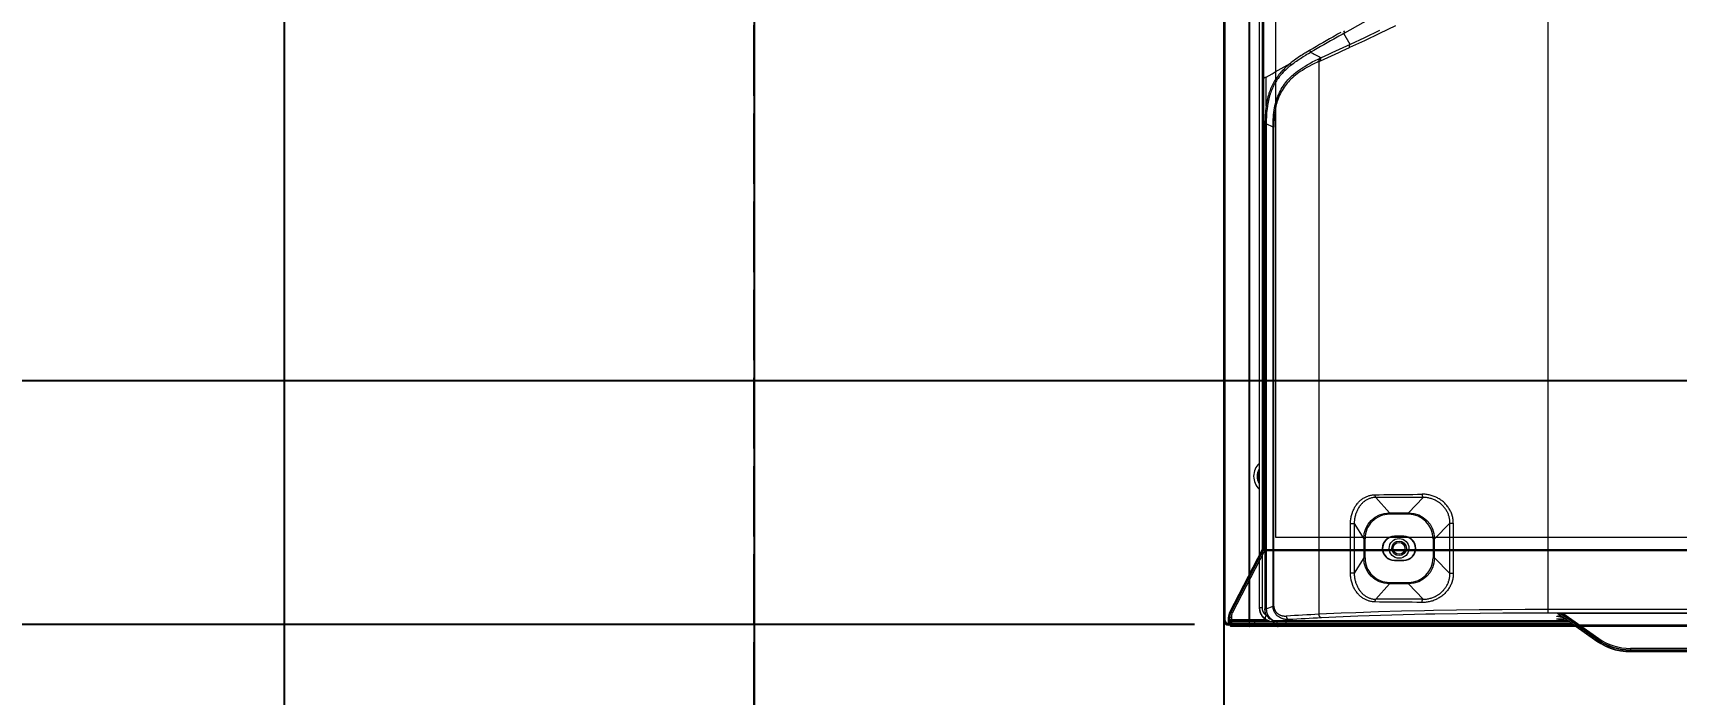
# Model space of a CAD drawing. Header units: millimetres. Extents: x -71336 to -35435, y -26189 to 22712.
# Drawn here: x -69664.3 to -69314.5, y -17583.6 to -17443 of the extents above; entities that cross this region are included whole.
import ezdxf

# ---------------------------------------------------------------- set-up
doc = ezdxf.new("R2010")
doc.units = ezdxf.units.MM
doc.linetypes.add('AM_ISO02W050x2', pattern=[3.75, 3, -0.75])
doc.layers.add('SC - Dimensions', color=1, linetype='Continuous')
doc.layers.add('SC - Layout', color=252, linetype='Continuous')
doc.layers.add('SC - Equipment', color=7, linetype='Continuous', lineweight=13)
doc.layers.add('SC - Xlines', color=252, linetype='Continuous', plot=False)
doc.styles.get("Standard").update_dxf_attribs({"font": 'arial.ttf', "height": 35})
doc.dimstyles.new('MJC', dxfattribs={"dimscale": 25, "dimtxt": 35, "dimasz": 1, "dimexe": 0.25, "dimexo": 0.25, "dimgap": 0.25, "dimtad": 1, "dimdec": 0, "dimzin": 0, "dimdsep": 46, "dimtxsty": 'Standard', "dimcen": 0.09, "dimclrd": 1, "dimclre": 1, "dimclrt": 7, "dimadec": 0, "dimazin": 0, "dimtfac": 1, "dimtdec": 0, "dimtofl": 0, "dimtmove": 0, "dimatfit": 3, "dimfxl": 1, "dimtolj": 1, "dimtzin": 0, "dimarcsym": 0})

# ---------------------------------------------------------------- blocks, each defined once
blk = doc.blocks.new('SONY FW-49XE8001 - BACK')
at = {"layer": 'SC - Equipment', "color": 251, "true_color": 0x636466, "transparency": 33554495}
for points in [[(-547.71, 639.76), (-547.72, 639.76), (-547.73, 639.76), (-547.73, 639.75), (-547.74, 639.74), (-547.75, 639.72), (-547.76, 639.7), (-547.76, 639.68), (-547.77, 639.64), (-547.78, 639.61), (-547.78, 639.58), (-547.78, 639.55), (-547.79, 639.52), (-547.79, 639.49), (-547.79, 639.46), (-547.79, 8.06), (-548.01, 8.06)], [(-542.56, 635.06), (-542.56, 7.96), (-542.57, 7.97), (-542.58, 7.97), (-542.59, 7.98), (-542.6, 7.99), (-542.61, 8.01), (-542.62, 8.03), (-542.62, 8.05), (-542.63, 8.09), (-542.64, 8.12), (-542.64, 8.15), (-542.64, 8.18), (-542.64, 8.21), (-542.65, 8.24), (-542.65, 8.26), (-542.65, 635.06)], [(-539.88, 353.2), (-539.88, 10.79), (-540.42, 10.79), (-540.41, 10.7), (-540.41, 10.6), (-540.4, 10.5), (-540.39, 10.41), (-540.37, 10.31), (-540.35, 10.21), (-540.33, 10.12), (-540.31, 10.05), (-540.29, 9.95), (-540.26, 9.86), (-540.22, 9.76), (-540.18, 9.67), (-540.14, 9.58), (-540.1, 9.49), (-540.06, 9.41), (-540.01, 9.32), (-539.96, 9.24), (-539.9, 9.16), (-539.84, 9.07), (-539.78, 9), (-539.72, 8.92), (-539.65, 8.84), (-539.58, 8.77), (-539.51, 8.7), (-539.43, 8.63), (-539.36, 8.56), (-539.28, 8.5), (-539.27, 8.49), (-539.18, 8.42), (-539.1, 8.37), (-539.12, 8.39), (-539.13, 8.41), (-539.14, 8.43), (-539.15, 8.46), (-539.16, 8.49), (-539.16, 8.52), (-539.16, 8.56), (-539.16, 8.6), (-539.15, 8.65), (-539.14, 8.68), (-539.13, 8.75), (-539.11, 8.81), (-539.09, 8.87), (-539.07, 8.94), (-539.04, 9.01), (-539.01, 9.08), (-538.97, 9.15), (-538.96, 9.18), (-539, 9.27), (-539.04, 9.37), (-539.07, 9.47), (-539.11, 9.57), (-539.14, 9.67), (-539.16, 9.77), (-539.19, 9.87), (-539.19, 9.91), (-539.21, 10.01), (-539.23, 10.12), (-539.24, 10.22), (-539.25, 10.32), (-539.25, 10.43), (-539.25, 10.53)], [(-522.51, 133.49), (-522.26, 133.06), (-489.53, 151.56)], [(-540.47, 10.79), (-540.42, 10.79), (-540.42, 353.2), (-540.47, 353.25)], [(-511.48, 134.54), (-514.85, 132.91), (-518.1, 131.39), (-521.24, 129.95), (-521.24, 129.96), (-521.26, 130.02), (-521.27, 130.08), (-521.28, 130.14), (-521.29, 130.19), (-521.29, 130.24), (-521.29, 130.29), (-521.28, 130.33), (-521.27, 130.37), (-521.26, 130.41), (-521.25, 130.45), (-521.24, 130.49), (-521.23, 130.49), (-521.21, 130.52), (-521.19, 130.55), (-521.18, 130.57), (-521.15, 130.59), (-522.48, 132.94), (-522.5, 132.98), (-522.52, 133.02), (-522.55, 133.07)], [(478.69, 9.65), (-479, 9.65), (-479, 151.79)], [(-479, 9.65), (-483.83, 9.64), (-488.65, 9.62), (-493.47, 9.57), (-498.3, 9.51), (-503.12, 9.42), (-505.02, 9.38), (-509.85, 9.27), (-514.67, 9.14), (-519.49, 8.97), (-522.61, 8.84), (-527.22, 8.63), (-527.25, 8.63), (-527.29, 8.64), (-527.32, 8.65), (-527.36, 8.66), (-527.39, 8.68), (-527.42, 8.7), (-527.46, 8.72), (-527.49, 8.75), (-527.53, 8.79), (-527.56, 8.82), (-527.58, 8.86), (-527.61, 8.9), (-527.64, 8.94), (-527.66, 8.98), (-527.68, 9.03), (-527.7, 9.08), (-527.71, 9.13), (-527.72, 9.19), (-527.73, 9.25), (-527.74, 9.31), (-527.74, 9.37), (-527.74, 9.38), (-527.74, 127.01), (-528.07, 126.85), (-528.68, 126.56), (-529.25, 126.27), (-529.8, 125.97), (-530.32, 125.68), (-530.82, 125.39), (-531.29, 125.09), (-531.6, 124.89), (-532.01, 124.61), (-532.4, 124.33), (-532.76, 124.05), (-533.1, 123.77), (-533.42, 123.5), (-533.72, 123.23), (-534, 122.95), (-534.26, 122.67), (-534.51, 122.39), (-534.74, 122.11), (-534.97, 121.81), (-535.19, 121.5), (-535.4, 121.18), (-535.6, 120.84), (-535.79, 120.5), (-535.98, 120.15), (-536.15, 119.79), (-536.3, 119.43), (-536.45, 119.06), (-536.58, 118.68), (-536.71, 118.3), (-536.73, 118.2), (-536.84, 117.82), (-536.93, 117.41), (-537.02, 116.99), (-537.1, 116.55), (-537.16, 116.09), (-537.22, 115.63), (-537.27, 115.11), (-537.3, 114.56), (-537.33, 113.99), (-537.35, 113.39), (-537.35, 112.97)], [(-521.04, 28.67), (-521.04, 28.88), (-521.04, 28.94), (-521.03, 29.15), (-521.01, 29.37), (-520.99, 29.58), (-520.96, 29.79), (-520.92, 30), (-520.88, 30.21), (-520.83, 30.42), (-520.77, 30.62), (-520.71, 30.83), (-520.64, 31.02), (-520.61, 31.11), (-520.54, 31.3), (-520.46, 31.49), (-520.37, 31.68), (-520.28, 31.86), (-520.19, 32.04), (-520.09, 32.21), (-519.99, 32.38), (-519.88, 32.54), (-519.76, 32.7), (-519.65, 32.85), (-519.53, 33), (-519.44, 33.1), (-519.31, 33.24), (-519.18, 33.38), (-519.04, 33.51), (-518.9, 33.63), (-518.76, 33.75), (-518.62, 33.86), (-518.47, 33.96), (-518.32, 34.06), (-518.17, 34.15), (-518.02, 34.24), (-517.86, 34.32), (-517.7, 34.39), (-517.54, 34.46), (-517.38, 34.52), (-517.21, 34.58), (-517.04, 34.63), (-516.91, 34.67), (-516.73, 34.71), (-516.56, 34.74), (-516.39, 34.77), (-516.22, 34.79), (-516.05, 34.8), (-515.87, 34.81), (-514.97, 34.83), (-513.97, 34.84), (-512.96, 34.86), (-511.96, 34.87), (-510.95, 34.87), (-510.79, 34.87), (-509.78, 34.88), (-508.78, 34.88), (-507.77, 34.89), (-506.76, 34.91), (-505.82, 34.92)], [(-511.7, 25.99), (-511.7, 25.91)], [(-509.71, 25.99), (-509.71, 25.91)], [(-499.16, 18.07), (-499.16, 17.87), (-499.18, 17.67), (-499.19, 17.47), (-499.22, 17.27), (-499.25, 17.06), (-499.29, 16.86), (-499.34, 16.66), (-499.39, 16.46), (-499.43, 16.33), (-499.5, 16.13), (-499.57, 15.94), (-499.65, 15.74), (-499.74, 15.56), (-499.83, 15.37), (-499.93, 15.19), (-500.03, 15.01), (-500.15, 14.83), (-500.27, 14.66), (-500.39, 14.48), (-500.52, 14.32), (-500.66, 14.15), (-500.81, 13.99), (-500.96, 13.84), (-501.11, 13.69), (-501.27, 13.54), (-501.28, 13.53), (-501.45, 13.39), (-501.62, 13.26), (-501.8, 13.13), (-501.98, 13.01), (-502.16, 12.89), (-502.35, 12.78), (-502.54, 12.67), (-502.74, 12.57), (-502.82, 12.53), (-503.02, 12.44), (-503.22, 12.36), (-503.43, 12.28), (-503.64, 12.21), (-503.85, 12.15), (-504.06, 12.09), (-504.09, 12.09), (-504.3, 12.04), (-504.52, 12), (-504.74, 11.96), (-504.95, 11.93), (-505.17, 11.91), (-505.39, 11.9), (-505.6, 11.9), (-505.82, 11.9), (-506.76, 11.92), (-506.93, 11.92), (-507.93, 11.94), (-508.94, 11.94), (-509.95, 11.95), (-510.95, 11.96), (-511.85, 11.96), (-512.86, 11.97), (-513.87, 11.98), (-514.87, 11.99), (-515.88, 12.02), (-516.05, 12.02), (-516.22, 12.04), (-516.39, 12.06), (-516.56, 12.08), (-516.74, 12.12), (-516.91, 12.16), (-517.05, 12.19), (-517.22, 12.24), (-517.38, 12.3), (-517.55, 12.36), (-517.71, 12.43), (-517.86, 12.51), (-518.02, 12.59), (-518.17, 12.67), (-518.32, 12.76), (-518.47, 12.86), (-518.62, 12.97), (-518.76, 13.08), (-518.9, 13.2), (-519.04, 13.32), (-519.18, 13.45), (-519.31, 13.58), (-519.44, 13.72), (-519.53, 13.82), (-519.65, 13.97), (-519.77, 14.13), (-519.88, 14.28), (-519.99, 14.45), (-520.09, 14.62), (-520.19, 14.79), (-520.29, 14.97), (-520.38, 15.15), (-520.46, 15.33), (-520.54, 15.52), (-520.61, 15.72), (-520.65, 15.8), (-520.71, 16), (-520.77, 16.2), (-520.83, 16.41), (-520.88, 16.62), (-520.92, 16.82), (-520.96, 17.04), (-520.99, 17.25), (-521.01, 17.46), (-521.03, 17.68), (-521.04, 17.89), (-521.04, 17.95), (-521.04, 18.16)], [(-511.7, 20.84), (-511.7, 20.91)], [(-509.71, 20.84), (-509.71, 20.91)], [(-537.35, 11.1), (-537.35, 11.02), (-537.34, 10.95), (-537.33, 10.87), (-537.32, 10.79), (-537.31, 10.71), (-537.29, 10.63), (-537.26, 10.56), (-537.24, 10.48), (-537.21, 10.4), (-537.21, 10.4), (-537.18, 10.32), (-537.14, 10.25), (-537.1, 10.18), (-537.06, 10.11), (-537.02, 10.04), (-536.98, 9.97), (-536.93, 9.91), (-536.88, 9.85), (-536.82, 9.78), (-536.76, 9.72), (-536.7, 9.67), (-536.64, 9.61), (-536.57, 9.55), (-536.5, 9.5), (-536.43, 9.45), (-536.35, 9.4), (-536.34, 9.39), (-536.26, 9.35), (-536.18, 9.3), (-536.1, 9.26), (-536.01, 9.23), (-535.93, 9.19), (-535.84, 9.16), (-535.75, 9.13), (-535.65, 9.1), (-535.56, 9.08), (-535.55, 9.08), (-535.45, 9.06), (-535.36, 9.04), (-535.26, 9.03), (-535.16, 9.02), (-535.06, 9.01), (-534.96, 9), (-534.86, 9), (-534.76, 9.01), (-534.73, 9.01)], [(-546.77, 7.36), (-547.09, 7.36), (-547.09, 7.66), (-546.7, 7.66)], [(-546.7, 7.46), (-474.01, 7.46)], [(-473.44, 7.06), (-546.7, 7.06)], [(-546.41, 7.96), (-546.42, 7.97), (-546.43, 7.97), (-546.43, 7.98), (-546.44, 7.99), (-546.45, 8.01), (-546.46, 8.03), (-546.46, 8.05), (-546.47, 8.09), (-546.48, 8.12), (-546.48, 8.15), (-546.48, 8.18), (-546.49, 8.21), (-546.49, 8.24), (-546.49, 8.26), (-539.06, 8.26)], [(-546.41, 6.76), (-546.42, 6.77), (-546.43, 6.77), (-546.43, 6.78), (-546.44, 6.79), (-546.45, 6.81), (-546.46, 6.83), (-546.46, 6.85), (-546.47, 6.88), (-546.48, 6.91), (-546.48, 6.94), (-546.48, 6.97), (-546.49, 7), (-546.49, 7.03), (-546.49, 7.06), (-546.49, 7.46), (-546.49, 7.49), (-546.49, 7.52), (-546.48, 7.55), (-546.48, 7.58), (-546.48, 7.61), (-546.47, 7.64), (-546.46, 7.68), (-546.46, 7.7), (-546.45, 7.72), (-546.44, 7.74), (-546.43, 7.75), (-546.43, 7.76), (-546.42, 7.76), (-546.41, 7.76)], [(-546.38, 7.96), (-546.38, 7.95), (-546.38, 7.93), (-546.38, 7.92), (-546.38, 7.9), (-546.39, 7.89), (-546.39, 7.87), (-546.39, 7.85), (-546.39, 7.84), (-546.39, 7.82), (-546.39, 7.8), (-546.4, 7.78)], [(-546.34, 7.96), (-546.34, 7.76)], [(-541.41, 6.76), (-541.41, 7.76)], [(-537.14, 6.76), (-537.17, 6.77), (-537.21, 6.77), (-537.24, 6.78), (-537.25, 6.78), (-537.28, 6.8), (-537.31, 6.81), (-537.33, 6.83), (-537.35, 6.85), (-537.38, 6.87), (-537.39, 6.9), (-537.41, 6.93), (-537.42, 6.96), (-537.43, 6.97), (-537.44, 7), (-537.44, 7.03), (-537.44, 7.06), (-537.44, 7.46), (-537.44, 7.49), (-537.44, 7.53), (-537.43, 7.56), (-537.42, 7.57), (-537.41, 7.6), (-537.39, 7.63), (-537.38, 7.65), (-537.35, 7.68), (-537.33, 7.7), (-537.31, 7.71), (-537.28, 7.73), (-537.25, 7.74), (-537.24, 7.75), (-537.21, 7.76), (-537.17, 7.76), (-537.14, 7.76)], [(-537.14, 7.79), (-534.61, 7.79), (-533.37, 7.96), (-533.37, 7.96)], [(-536.45, 7.76), (-536.48, 7.76), (-536.51, 7.76), (-536.54, 7.75), (-536.56, 7.74), (-536.59, 7.73), (-536.61, 7.71), (-536.64, 7.7), (-536.66, 7.68), (-536.68, 7.65), (-536.7, 7.63), (-536.72, 7.6), (-536.73, 7.57), (-536.73, 7.56), (-536.74, 7.53), (-536.75, 7.49), (-536.75, 7.46), (-536.75, 7.06), (-536.75, 7.03), (-536.74, 7), (-536.73, 6.97), (-536.73, 6.96), (-536.72, 6.93), (-536.7, 6.9), (-536.68, 6.87), (-536.66, 6.85), (-536.64, 6.83), (-536.61, 6.81), (-536.59, 6.8), (-536.56, 6.78), (-536.54, 6.78), (-536.51, 6.77), (-536.48, 6.77), (-536.45, 6.76)], [(-475.07, 7.96), (-533.37, 7.96), (-534.92, 7.96)], [(-534.77, 6.76), (-534.77, 7.76)], [(-532.11, 7.76), (-532.11, 7.96)], [(-474.9, 7.93), (-531.54, 7.93), (-531.54, 7.96)], [(-475.72, 8.66), (-477.15, 8.91), (-477.15, 8.91), (-477.15, 9.02), (-477.15, 9.02), (-477.15, 9.02), (-477.14, 9.02), (-477.13, 9.02), (-477.13, 9.02), (-477.11, 9.02), (-477.09, 9.02), (-477.08, 9.02), (-477.06, 9.02), (-477.03, 9.02), (-476.97, 9.02), (-476.97, 9.02), (-476.88, 9.02), (-476.86, 9.03), (-476.77, 9.03), (-476.74, 9.03), (-476.65, 9.03), (-476.56, 9.03), (-476.49, 9.03), (-476.4, 9.03), (-476.31, 9.03), (-476.25, 9.03)], [(-477.15, 9.02), (-475.91, 8.79)], [(-475.72, 8.66), (-477.15, 8.91)], [(-474.61, 7.88), (-477.15, 8.33), (-477.15, 8.33), (-477.15, 8.43), (-477.15, 8.43), (-477.15, 8.44), (-477.14, 8.44), (-477.14, 8.44), (-477.12, 8.44), (-477.11, 8.44), (-477.1, 8.44), (-477.08, 8.44), (-477.05, 8.44), (-477.02, 8.44), (-476.96, 8.44), (-476.93, 8.44), (-476.84, 8.44), (-476.7, 8.45), (-476.65, 8.45), (-476.51, 8.45), (-476.46, 8.45), (-476.32, 8.45), (-476.27, 8.45), (-476.12, 8.45), (-476.08, 8.45), (-475.93, 8.45), (-475.79, 8.45), (-475.69, 8.45), (-475.42, 8.45)], [(-477.15, 8.43), (-474.78, 8)], [(-474.61, 7.88), (-477.15, 8.33)], [(-329.46, 1.44), (-461.49, 1.44), (-462.45, 1.47), (-463.57, 1.61), (-464.67, 1.85), (-465.75, 2.19), (-466.79, 2.62), (-467.78, 3.15), (-468.61, 3.68), (-476.97, 9.53), (-476.97, 9.54), (-476.97, 9.54), (-476.97, 9.54), (-476.97, 9.54), (-476.95, 9.54), (-476.92, 9.54), (-476.92, 9.54), (-476.89, 9.55), (-476.83, 9.55), (-476.79, 9.55), (-476.78, 9.55), (-476.73, 9.56), (-476.67, 9.56), (-476.62, 9.56), (-476.59, 9.56), (-476.53, 9.56), (-476.48, 9.56), (-476.43, 9.56)], [(-468.46, 3.98), (-476.43, 9.56), (-476.39, 9.61), (-476.38, 9.61), (-476.37, 9.61), (-476.36, 9.61), (-476.34, 9.61), (-476.32, 9.61), (-476.31, 9.61), (-476.28, 9.62), (-476.25, 9.62), (-476.19, 9.62), (-476.17, 9.62), (-476.12, 9.62), (-476.07, 9.62), (-476.01, 9.62), (-475.96, 9.62), (-475.9, 9.62), (-475.85, 9.62), (-475.85, 9.62), (-315.1, 9.62)], [(-475.85, 9.62), (-468.21, 4.25), (-468.23, 4.23), (-468.25, 4.21), (-468.27, 4.18), (-468.29, 4.15), (-468.3, 4.13), (-468.32, 4.1), (-468.34, 4.07), (-468.34, 4.06), (-468.36, 4.04), (-468.38, 4.01), (-468.38, 4), (-468.39, 3.99), (-468.39, 3.98)], [(-475.69, 8.45), (-475.32, 8.38)], [(-468.61, 3.68), (-468.61, 3.68), (-468.61, 3.69), (-468.61, 3.7), (-468.61, 3.71), (-468.61, 3.71), (-468.59, 3.74), (-468.58, 3.77), (-468.58, 3.78), (-468.56, 3.81), (-468.55, 3.84), (-468.53, 3.87), (-468.53, 3.87), (-468.51, 3.9), (-468.49, 3.93), (-468.47, 3.95), (-468.46, 3.98)]]:
    blk.add_lwpolyline(points, dxfattribs=at)
for points in [[(-546.71, 7.3, -0.349751), (-547.01, 7.06, -0.414221), (-548.01, 8.06), (-548.01, 639.46, -0.414141), (-547.71, 639.76), (-547.42, 639.76, -0.184459), (-546.12, 639.18), (-528.09, 621.15, 0.198958), (-527.88, 621.06), (527.57, 621.06, 0.199415), (527.78, 621.15), (545.81, 639.18, -0.198938), (547.28, 639.76, 0.199), (546.01, 639.24), (527.78, 621.01, 0.19808), (527.69, 620.8), (527.69, 358.21)], [(-540.47, 353.25), (-540.47, 10.79), (-540.46, 10.69), (-540.46, 10.59), (-540.45, 10.49), (-540.44, 10.39), (-540.42, 10.29), (-540.42, 10.25), (-540.4, 10.15), (-540.37, 10.05), (-540.35, 9.96), (-540.32, 9.86), (-540.29, 9.77), (-540.25, 9.67), (-540.21, 9.58), (-540.17, 9.49), (-540.12, 9.4), (-540.08, 9.31), (-540.02, 9.23), (-539.97, 9.14), (-539.91, 9.06), (-539.89, 9.03), (-539.83, 8.95), (-539.77, 8.87), (-539.7, 8.79), (-539.63, 8.72), (-539.56, 8.65), (-539.49, 8.58), (-539.41, 8.52), (-539.34, 8.45), (-539.26, 8.39), (-539.23, 8.37), (-539.15, 8.31), (-539.06, 8.26), (-538.98, 8.2), (-538.89, 8.16), (-538.8, 8.11), (-538.71, 8.07), (-538.62, 8.03), (-538.52, 7.99), (-538.43, 7.95), (-538.33, 7.92), (-538.23, 7.9), (-538.13, 7.87), (-538.11, 7.87), (-538.01, 7.84), (-537.91, 7.83), (-537.81, 7.81), (-537.71, 7.8), (-537.61, 7.8, 0.009915), (-537.45, 7.79), (-537.18, 7.79)], [(-523.08, 133.16), (-523.78, 132.76), (-524.48, 132.36), (-524.82, 132.17), (-525.51, 131.77), (-526.21, 131.37), (-526.91, 130.97), (-527.61, 130.57), (-528.31, 130.17), (-529.01, 129.77), (-529.71, 129.37), (-529.75, 129.34), (-530.11, 129.13), (-530.46, 128.92), (-530.8, 128.72), (-530.96, 128.62), (-531.28, 128.42), (-531.58, 128.23), (-531.88, 128.03), (-532.16, 127.84), (-532.43, 127.66), (-532.7, 127.47), (-532.95, 127.28), (-533.2, 127.1), (-533.44, 126.91), (-533.67, 126.73), (-533.9, 126.55), (-533.95, 126.51), (-534.25, 126.25), (-534.55, 125.99), (-534.82, 125.74), (-535.09, 125.48), (-535.34, 125.23), (-535.58, 124.98), (-535.81, 124.73), (-535.84, 124.69), (-536.06, 124.43), (-536.27, 124.18), (-536.47, 123.92), (-536.67, 123.65), (-536.85, 123.39), (-537.03, 123.12), (-537.2, 122.85), (-537.36, 122.58), (-537.51, 122.3), (-537.66, 122.02), (-537.8, 121.74), (-537.93, 121.44), (-538.06, 121.14), (-538.18, 120.84), (-538.29, 120.53), (-538.4, 120.21), (-538.43, 120.12), (-538.52, 119.8), (-538.62, 119.47), (-538.7, 119.13), (-538.78, 118.78), (-538.86, 118.42), (-538.92, 118.05), (-538.99, 117.66), (-539.01, 117.47), (-539.01, 123.66, 0.000051), (-539.88, 123.17)], [(-514.86, 133.55), (-518.06, 132.03), (-521.15, 130.59, -0.001016), (-527.3, 127.78), (-527.33, 127.76), (-527.35, 127.74), (-527.37, 127.71), (-527.39, 127.68), (-527.4, 127.67), (-527.41, 127.64), (-527.43, 127.6), (-527.44, 127.56), (-527.45, 127.52), (-527.46, 127.47), (-527.47, 127.42), (-527.47, 127.37), (-527.47, 127.32), (-527.46, 127.27), (-527.46, 127.21), (-527.45, 127.15), (-527.44, 127.14)], [(-522.26, 133.06, -0.000475), (-522.48, 132.94), (-522.84, 132.73), (-523.55, 132.33), (-524.26, 131.93), (-524.6, 131.74), (-525.31, 131.34), (-526.02, 130.94), (-526.73, 130.54), (-527.44, 130.14), (-528.14, 129.74), (-528.85, 129.34), (-529.56, 128.94, -0.002631), (-527.4, 127.83, -0.000637), (-527.3, 127.78, 0.001749), (-527.61, 127.64)], [(478.69, 10.4), (-479, 10.4), (-483.88, 10.39), (-488.76, 10.36), (-493.63, 10.32), (-498.51, 10.26), (-503.38, 10.17), (-505.3, 10.13), (-510.18, 10.02), (-515.05, 9.88), (-519.93, 9.72), (-523.06, 9.59), (-527.74, 9.38, 0.000889), (-534.72, 9.01), (-534.72, 8.99), (-534.72, 8.93), (-534.71, 8.87), (-534.7, 8.82), (-534.69, 8.76), (-534.67, 8.71), (-534.65, 8.66), (-534.63, 8.61), (-534.61, 8.57), (-534.58, 8.53), (-534.56, 8.49), (-534.53, 8.45), (-534.5, 8.42), (-534.46, 8.39), (-534.43, 8.36), (-534.39, 8.33), (-534.36, 8.31), (-534.32, 8.29), (-534.28, 8.28), (-534.25, 8.27), (-534.21, 8.26), (-534.18, 8.26), (-534.28, 8.26), (-534.4, 8.26), (-534.51, 8.26), (-534.63, 8.27), (-534.74, 8.28), (-534.86, 8.29), (-534.97, 8.31), (-535.08, 8.33), (-535.19, 8.35), (-535.3, 8.38), (-535.37, 8.4), (-535.48, 8.44), (-535.58, 8.47), (-535.69, 8.51), (-535.79, 8.55), (-535.88, 8.6), (-535.98, 8.65), (-536.07, 8.7), (-536.17, 8.75), (-536.25, 8.81), (-536.34, 8.87), (-536.38, 8.9), (-536.46, 8.96), (-536.54, 9.02), (-536.62, 9.09), (-536.7, 9.16), (-536.77, 9.23), (-536.84, 9.3), (-536.9, 9.38), (-536.97, 9.46), (-537.03, 9.53), (-537.08, 9.61), (-537.13, 9.7), (-537.18, 9.78), (-537.23, 9.86), (-537.27, 9.95), (-537.31, 10.04), (-537.35, 10.13), (-537.39, 10.22), (-537.42, 10.31), (-537.43, 10.34), (-537.45, 10.44), (-537.48, 10.53), (-537.5, 10.63), (-537.51, 10.72), (-537.53, 10.82), (-537.54, 10.91), (-537.54, 11.01), (-537.54, 11.1), (-537.35, 11.1), (-537.35, 112.97), (-537.54, 112.97), (-537.54, 113.38), (-537.53, 114.01), (-537.5, 114.6), (-537.46, 115.17), (-537.41, 115.71), (-537.36, 116.14), (-537.29, 116.63), (-537.21, 117.09), (-537.12, 117.53), (-537.02, 117.95), (-536.91, 118.36), (-536.91, 118.38), (-536.78, 118.79), (-536.65, 119.19), (-536.5, 119.58), (-536.33, 119.97), (-536.16, 120.35), (-535.97, 120.72), (-535.77, 121.09), (-535.56, 121.44), (-535.34, 121.79), (-535.11, 122.12), (-534.88, 122.44), (-534.63, 122.76), (-534.37, 123.06), (-534.1, 123.35), (-533.81, 123.65), (-533.51, 123.94), (-533.19, 124.22), (-533.03, 124.36), (-532.69, 124.64), (-532.32, 124.92), (-531.92, 125.21), (-531.49, 125.5), (-531.29, 125.63), (-530.79, 125.94), (-530.27, 126.25), (-529.73, 126.56), (-529.17, 126.87), (-528.58, 127.17), (-527.96, 127.48), (-527.61, 127.64), (-527.63, 127.62), (-527.65, 127.6), (-527.68, 127.57), (-527.7, 127.53), (-527.7, 127.53), (-527.72, 127.5), (-527.73, 127.46), (-527.75, 127.42), (-527.76, 127.38), (-527.76, 127.33), (-527.77, 127.28), (-527.77, 127.23), (-527.77, 127.18), (-527.77, 127.13), (-527.76, 127.07), (-527.75, 127.01), (-527.74, 127.01, -0.001767), (-527.44, 127.14, 0.001011), (-521.24, 129.95)], [(-533.73, 126.17), (-533.77, 126.15), (-534.07, 125.89), (-534.36, 125.64), (-534.63, 125.4), (-534.89, 125.15), (-535.14, 124.91), (-535.37, 124.67), (-535.6, 124.43), (-535.64, 124.38), (-535.85, 124.14), (-536.06, 123.89), (-536.26, 123.64), (-536.45, 123.39), (-536.63, 123.13), (-536.8, 122.88), (-536.96, 122.62), (-537.12, 122.36), (-537.26, 122.1), (-537.41, 121.83), (-537.54, 121.55), (-537.67, 121.27), (-537.8, 120.98), (-537.91, 120.69), (-538.02, 120.39), (-538.13, 120.09), (-538.17, 119.98), (-538.26, 119.67), (-538.35, 119.35), (-538.43, 119.02), (-538.51, 118.69), (-538.58, 118.34), (-538.65, 117.98), (-538.71, 117.61), (-538.74, 117.41, 0.035291), (-538.98, 113.69), (-538.98, 10.53), (-537.54, 11.1), (-537.54, 112.97), (-538.98, 113.69), (-539.25, 113.69), (-539.25, 10.53), (-538.98, 10.53), (-538.98, 10.44), (-538.97, 10.34), (-538.96, 10.25), (-538.95, 10.16), (-538.94, 10.06), (-538.92, 9.97), (-538.9, 9.87), (-538.87, 9.78), (-538.84, 9.68), (-538.83, 9.66), (-538.8, 9.57), (-538.77, 9.48), (-538.73, 9.39), (-538.69, 9.3), (-538.64, 9.21), (-538.59, 9.13), (-538.54, 9.05), (-538.49, 8.97), (-538.44, 8.89), (-538.38, 8.81), (-538.32, 8.74), (-538.25, 8.67), (-538.18, 8.59), (-538.11, 8.52), (-538.04, 8.46), (-537.96, 8.39), (-537.89, 8.33), (-537.81, 8.26), (-537.72, 8.21), (-537.64, 8.15), (-537.55, 8.09), (-537.46, 8.04), (-537.37, 7.99), (-537.31, 7.97), (-537.37, 7.99), (-537.43, 8.02), (-537.49, 8.04), (-537.54, 8.07), (-537.6, 8.1), (-537.66, 8.13), (-537.71, 8.15), (-537.74, 8.17), (-537.79, 8.2), (-537.85, 8.23), (-537.88, 8.25), (-537.85, 8.2), (-537.82, 8.16), (-537.78, 8.11), (-537.75, 8.07), (-537.71, 8.03), (-537.67, 8), (-537.63, 7.97), (-537.58, 7.94), (-537.54, 7.91), (-537.54, 7.91), (-537.49, 7.89), (-537.44, 7.87), (-537.4, 7.85), (-537.35, 7.84), (-537.3, 7.83), (-537.25, 7.83), (-537.21, 7.82), (-537.45, 7.79)], [(-539.01, 123.66, -0.000016), (-533.9, 126.55), (-533.89, 126.53), (-533.87, 126.5), (-533.84, 126.47), (-533.82, 126.43), (-533.8, 126.39), (-533.78, 126.36), (-533.76, 126.32), (-533.76, 126.31), (-533.74, 126.28), (-533.73, 126.25), (-533.73, 126.23), (-533.73, 126.21), (-533.73, 126.19), (-533.73, 126.17), (-533.51, 126.35), (-533.28, 126.53), (-533.04, 126.72), (-532.79, 126.9), (-532.54, 127.08), (-532.27, 127.26), (-532, 127.45), (-531.72, 127.64), (-531.43, 127.82), (-531.12, 128.02), (-530.8, 128.21), (-530.65, 128.31), (-530.31, 128.51), (-529.96, 128.71), (-529.6, 128.92), (-529.56, 128.94), (-529.56, 128.95), (-529.55, 128.97), (-529.56, 128.98), (-529.56, 129), (-529.57, 129.04), (-529.58, 129.08), (-529.58, 129.1), (-529.6, 129.14), (-529.62, 129.18), (-529.63, 129.22), (-529.65, 129.26), (-529.67, 129.3), (-529.7, 129.35), (-529.71, 129.37)], [(-538.74, 117.41, 0.039935), (-539.01, 117.47, 0.034929), (-539.25, 113.69)], [(-499.16, 28.75), (-499.16, 18.07), (-499.87, 18.07), (-503.17, 21.38, -0.413224), (-508.67, 15.88, 0.000143), (-512.74, 15.87, -0.413471), (-518.24, 21.36), (-517.94, 21.36), (-517.94, 25.47), (-518.24, 25.47, -0.413504), (-512.74, 30.96, 0.000246), (-508.67, 30.95, -0.413218), (-503.17, 25.45), (-503.47, 25.45), (-503.47, 21.38), (-503.17, 21.38), (-503.17, 25.45), (-499.87, 28.75), (-499.16, 28.75), (-499.16, 28.95), (-499.18, 29.15), (-499.19, 29.36), (-499.22, 29.56), (-499.25, 29.76), (-499.29, 29.97), (-499.34, 30.17), (-499.39, 30.37), (-499.43, 30.5), (-499.5, 30.69), (-499.57, 30.89), (-499.65, 31.08), (-499.74, 31.27), (-499.83, 31.45), (-499.93, 31.64), (-500.03, 31.82), (-500.15, 31.99), (-500.27, 32.17), (-500.39, 32.34), (-500.52, 32.51), (-500.66, 32.67), (-500.81, 32.83), (-500.96, 32.99), (-501.11, 33.14), (-501.27, 33.28), (-501.28, 33.29), (-501.45, 33.43), (-501.62, 33.56), (-501.8, 33.69), (-501.98, 33.82), (-502.16, 33.93), (-502.35, 34.05), (-502.55, 34.15), (-502.74, 34.25), (-502.81, 34.29), (-503.02, 34.38), (-503.22, 34.46), (-503.43, 34.54), (-503.64, 34.61), (-503.85, 34.67), (-504.06, 34.73), (-504.08, 34.73), (-504.3, 34.78), (-504.51, 34.83), (-504.73, 34.86), (-504.95, 34.89), (-505.17, 34.91), (-505.38, 34.92), (-505.6, 34.93), (-505.82, 34.92), (-505.82, 34.9), (-505.81, 34.83), (-505.81, 34.75), (-505.8, 34.68), (-505.78, 34.61), (-505.77, 34.55), (-505.75, 34.48), (-505.73, 34.44), (-505.72, 34.39), (-505.7, 34.36), (-505.69, 34.33), (-505.67, 34.31), (-505.65, 34.28), (-505.63, 34.27), (-505.61, 34.25), (-505.59, 34.24), (-506.6, 34.25), (-507.6, 34.25), (-508.6, 34.25), (-509.61, 34.25), (-510.61, 34.24), (-511.61, 34.24), (-512.62, 34.24), (-513.19, 34.24), (-514.19, 34.25), (-515.19, 34.25), (-515.63, 34.25), (-515.78, 34.24), (-515.93, 34.24), (-516.08, 34.22), (-516.23, 34.2), (-516.38, 34.17), (-516.54, 34.14), (-516.69, 34.1), (-516.7, 34.1), (-516.85, 34.05), (-517, 34), (-517.14, 33.95), (-517.28, 33.89), (-517.42, 33.82), (-517.56, 33.75), (-517.69, 33.67), (-517.82, 33.59), (-517.96, 33.5), (-518.09, 33.41), (-518.21, 33.31), (-518.34, 33.21), (-518.46, 33.1), (-518.58, 32.98), (-518.7, 32.86), (-518.81, 32.74), (-518.91, 32.62), (-519.01, 32.49), (-519.12, 32.35), (-519.22, 32.21), (-519.31, 32.06), (-519.41, 31.91), (-519.49, 31.75), (-519.58, 31.59), (-519.66, 31.42), (-519.73, 31.25), (-519.8, 31.08), (-519.87, 30.9), (-519.9, 30.82), (-519.96, 30.64), (-520.01, 30.46), (-520.06, 30.27), (-520.1, 30.08), (-520.14, 29.88), (-520.17, 29.69), (-520.2, 29.5), (-520.22, 29.3), (-520.23, 29.1), (-520.24, 28.9), (-520.25, 28.7), (-520.25, 28.67), (-518.24, 25.47), (-518.24, 21.36), (-520.25, 18.16), (-520.25, 18.12), (-520.24, 17.92), (-520.23, 17.73), (-520.22, 17.53), (-520.2, 17.33), (-520.17, 17.14), (-520.14, 16.94), (-520.1, 16.75), (-520.06, 16.56), (-520.01, 16.37), (-519.96, 16.19), (-519.9, 16), (-519.87, 15.93), (-519.8, 15.75), (-519.73, 15.58), (-519.66, 15.41), (-519.58, 15.24), (-519.49, 15.08), (-519.4, 14.92), (-519.31, 14.77), (-519.22, 14.62), (-519.12, 14.48), (-519.01, 14.34), (-518.91, 14.2), (-518.81, 14.09), (-518.7, 13.97), (-518.58, 13.85), (-518.46, 13.73), (-518.34, 13.62), (-518.21, 13.52), (-518.08, 13.42), (-517.95, 13.32), (-517.82, 13.24), (-517.69, 13.15), (-517.56, 13.08), (-517.42, 13.01), (-517.28, 12.94), (-517.14, 12.88), (-516.99, 12.83), (-516.85, 12.78), (-516.7, 12.73), (-516.69, 12.73), (-516.54, 12.69), (-516.38, 12.66), (-516.23, 12.63), (-516.08, 12.61), (-515.93, 12.59), (-515.78, 12.58), (-515.63, 12.58), (-515.65, 12.57), (-515.67, 12.56), (-515.69, 12.54), (-515.72, 12.52), (-515.74, 12.5), (-515.76, 12.47), (-515.78, 12.43), (-515.8, 12.39), (-515.8, 12.38), (-515.82, 12.34), (-515.84, 12.29), (-515.85, 12.24), (-515.86, 12.18), (-515.87, 12.13), (-515.87, 12.07), (-515.88, 12.02)], [(-515.87, 34.81), (-515.87, 34.76), (-515.87, 34.7), (-515.86, 34.64), (-515.85, 34.59), (-515.84, 34.54), (-515.82, 34.49), (-515.8, 34.44), (-515.8, 34.43), (-515.78, 34.4), (-515.76, 34.36), (-515.74, 34.33), (-515.72, 34.31), (-515.69, 34.29), (-515.67, 34.27), (-515.65, 34.26), (-515.63, 34.25), (-512.74, 30.96), (-512.74, 30.66, 0.414511), (-517.94, 25.47)], [(-505.82, 11.9), (-505.82, 11.94), (-505.81, 12.02), (-505.81, 12.09), (-505.8, 12.16), (-505.78, 12.23), (-505.77, 12.29), (-505.75, 12.35), (-505.73, 12.4), (-505.72, 12.44), (-505.7, 12.47), (-505.68, 12.51), (-505.66, 12.52), (-505.65, 12.55), (-505.63, 12.56), (-505.61, 12.57), (-505.59, 12.58), (-506.17, 12.58), (-507.18, 12.58), (-508.18, 12.58), (-508.6, 12.58), (-509.61, 12.58), (-510.61, 12.58), (-511.61, 12.58), (-512.62, 12.58), (-513.62, 12.58), (-514.62, 12.58), (-515.63, 12.58), (-512.74, 15.87), (-512.74, 16.17, -0.000161), (-508.67, 16.18), (-508.67, 15.88), (-505.59, 12.58), (-505.41, 12.59), (-505.22, 12.59), (-505.03, 12.61), (-504.84, 12.63), (-504.66, 12.66), (-504.47, 12.69), (-504.28, 12.73), (-504.09, 12.78), (-503.91, 12.83), (-503.89, 12.83), (-503.71, 12.89), (-503.53, 12.96), (-503.35, 13.03), (-503.17, 13.11), (-503, 13.19), (-502.83, 13.28), (-502.66, 13.37), (-502.5, 13.47), (-502.45, 13.5), (-502.29, 13.61), (-502.13, 13.72), (-501.97, 13.84), (-501.83, 13.96), (-501.68, 14.09), (-501.55, 14.21), (-501.41, 14.34), (-501.28, 14.48), (-501.16, 14.63), (-501.04, 14.77), (-500.92, 14.92), (-500.81, 15.07), (-500.71, 15.23), (-500.61, 15.39), (-500.52, 15.54), (-500.43, 15.71), (-500.35, 15.87), (-500.28, 16.04), (-500.21, 16.21), (-500.15, 16.38), (-500.09, 16.55), (-500.07, 16.65), (-500.02, 16.82), (-499.98, 17), (-499.94, 17.18), (-499.91, 17.36), (-499.89, 17.54), (-499.88, 17.72), (-499.87, 17.9), (-499.87, 18.07), (-499.87, 19.14), (-499.87, 20.21), (-499.87, 21.28), (-499.87, 22.35), (-499.87, 23.41), (-499.87, 24.48), (-499.87, 25.55), (-499.87, 26.62), (-499.87, 27.69), (-499.87, 28.75), (-499.87, 28.93), (-499.88, 29.11), (-499.89, 29.29), (-499.91, 29.47), (-499.94, 29.65), (-499.98, 29.82), (-500.02, 30), (-500.07, 30.18), (-500.09, 30.27), (-500.15, 30.45), (-500.21, 30.62), (-500.28, 30.79), (-500.35, 30.96), (-500.43, 31.12), (-500.52, 31.28), (-500.61, 31.44), (-500.71, 31.6), (-500.81, 31.75), (-500.92, 31.91), (-501.04, 32.06), (-501.16, 32.2), (-501.28, 32.34), (-501.41, 32.48), (-501.55, 32.62), (-501.68, 32.74), (-501.83, 32.87), (-501.97, 32.99), (-502.13, 33.11), (-502.28, 33.22), (-502.45, 33.32), (-502.5, 33.36), (-502.66, 33.46), (-502.83, 33.55), (-503, 33.64), (-503.17, 33.72), (-503.35, 33.8), (-503.53, 33.87), (-503.71, 33.93), (-503.89, 33.99), (-503.91, 34), (-504.09, 34.05), (-504.28, 34.1), (-504.47, 34.14), (-504.65, 34.17), (-504.84, 34.2), (-505.03, 34.22), (-505.22, 34.23), (-505.41, 34.24), (-505.59, 34.24), (-508.67, 30.95), (-508.67, 30.65, -0.000305), (-512.74, 30.66)], [(-539.88, 10.79), (-539.88, 10.72), (-539.87, 10.64), (-539.86, 10.56), (-539.85, 10.49), (-539.83, 10.41), (-539.82, 10.33), (-539.79, 10.25), (-539.77, 10.18), (-539.75, 10.14), (-539.72, 10.06), (-539.69, 9.99), (-539.65, 9.92), (-539.62, 9.85), (-539.57, 9.78), (-539.53, 9.72), (-539.48, 9.65), (-539.43, 9.59), (-539.38, 9.53), (-539.32, 9.47), (-539.26, 9.41), (-539.2, 9.35), (-539.13, 9.3), (-539.06, 9.25), (-538.99, 9.2), (-538.96, 9.18, 0.107766), (-537.88, 8.25)], [(-547.79, 8.06, 0.414149), (-547.09, 7.36), (-547.09, 7.34), (-547.09, 7.31), (-547.08, 7.28), (-547.08, 7.25), (-547.08, 7.22), (-547.07, 7.19), (-547.06, 7.15), (-547.06, 7.13), (-547.05, 7.11), (-547.04, 7.09), (-547.03, 7.08), (-547.03, 7.07), (-547.02, 7.07), (-547.01, 7.06)], [(-473.01, 6.76), (-546.41, 6.76, -0.414452), (-546.7, 7.06), (-546.7, 7.66, -0.414369), (-546.41, 7.96), (-538.43, 7.96)], [(-546.7, 7.46, -0.414452), (-546.41, 7.76), (-474.44, 7.76)], [(-546.61, 7.69, 0.068235), (-546.5, 7.83, 0.038484), (-546.46, 7.92)], [(-536.83, 7.84, -0.043257), (-537.06, 7.83, -0.001579), (-537.18, 7.79), (-537.14, 7.79)], [(-527.22, 8.63, 0.000964), (-534.18, 8.26), (-534.92, 7.96), (-534.92, 7.96), (-533.37, 7.96)], [(-329.46, 1.76), (-461.46, 1.76), (-461.49, 1.76, -0.153413), (-468.46, 3.98)], [(-461.49, 1.44), (-461.49, 1.76, -0.154424), (-468.4, 3.94), (-468.39, 3.98), (-476.39, 9.61)], [(-314.56, 9.61), (-322.56, 3.98), (-322.56, 3.98, -0.154424), (-329.49, 1.76), (-329.5, 1.79), (-329.5, 2.12), (-461.45, 2.12), (-461.45, 1.79), (-461.45, 1.79), (-329.5, 1.79)]]:
    blk.add_lwpolyline(points, format="xyb", dxfattribs=at)
for points in [[(-520.25, 28.67), (-520.25, 18.16), (-521.04, 18.16), (-521.04, 28.67)], [(-542.56, 6.76), (-542.56, 7.76), (-542.57, 7.76), (-542.58, 7.76), (-542.59, 7.75), (-542.6, 7.74), (-542.61, 7.72), (-542.62, 7.7), (-542.62, 7.68), (-542.63, 7.65), (-542.63, 7.62), (-542.64, 7.59), (-542.64, 7.55), (-542.64, 7.52), (-542.65, 7.49), (-542.65, 7.46), (-542.65, 7.06), (-542.65, 7.04), (-542.64, 7.01), (-542.64, 6.98), (-542.64, 6.95), (-542.64, 6.92), (-542.63, 6.89), (-542.62, 6.85), (-542.62, 6.83), (-542.61, 6.81), (-542.6, 6.79), (-542.59, 6.78), (-542.58, 6.77), (-542.57, 6.77)]]:
    blk.add_lwpolyline(points, close=True, dxfattribs=at)
for points in [[(-509.71, 25.99), (-511.7, 25.99, 0.999999), (-511.7, 20.84), (-509.71, 20.84, 0.999992)], [(-509.71, 25.91), (-511.7, 25.91, 1.000035), (-511.7, 20.91), (-509.71, 20.91, 1)], [(-536.61, 7.86, -0.00009), (-536.51, 7.87), (-536.37, 7.88), (-536.21, 7.89), (-536.19, 7.89), (-536.03, 7.91), (-535.87, 7.92), (-535.72, 7.93), (-535.56, 7.94), (-535.4, 7.95), (-535.24, 7.96), (-535.08, 7.96), (-534.92, 7.96, 0.000059), (-537.31, 7.97, 0.085224), (-536.95, 7.83), (-536.95, 7.83), (-536.93, 7.83), (-536.92, 7.83), (-536.91, 7.83), (-536.9, 7.83), (-536.89, 7.84), (-536.88, 7.84), (-536.87, 7.84), (-536.86, 7.84), (-536.85, 7.84), (-536.83, 7.84, -0.001102)]]:
    blk.add_lwpolyline(points, format="xyb", close=True, dxfattribs=at)
for radius in [2.1, 1.55, 1.25]:
    blk.add_circle((-510.71, 23.41), radius, dxfattribs=at)
for centre, radius, start, end in [((-537.91, 38.75), 3.75, 133.2085, 226.7886), ((-537.91, 38.75), 3, 150.9657, 209.0343), ((-537.9, 38.75), 2.9, 154.9301, 205.0699), ((-508.68, 25.44), 5.21, 0.0347, 89.9404), ((-512.75, 21.36), 5.19, 179.991, 270.0457), ((-508.68, 21.38), 5.21, 270.0579, 359.967), ((-546.49, 7.66), 0.6, 90.0071, 179.9929), ((-546.54, 7.69), 0.165, 176.7863, 181.3828), ((-548.21, 7.72), 1.51, 358.0366, 358.9949), ((-546.87, 8.01), 0.414, 327.8763, 331.2265), ((-546.93, 8.05), 0.48, 330.388, 333.5034), ((-547.09, 8.11), 0.657, 342.3515, 346.0031), ((-537.31, 11.06), 3.24, 236.3487, 271.7629), ((-537.38, 12.18), 4.39, 267.0997, 267.5869), ((-537.16, 9.75), 1.96, 268.4493, 269.5309), ((-537.14, 9.95), 2.16, 269.0178, 270), ((-537.33, 17.08), 9.25, 271.7072, 272.3783), ((-511.47, -57.35), 74.91, 54.9068, 54.9591), ((-461.46, 13.87), 11.75, 234.8953, 270.0074)]:
    blk.add_arc(centre, radius, start, end, dxfattribs=at)
blk = doc.blocks.new('*D141')
at = {"layer": 'Defpoints', "color": 0, "transparency": 16777216}
for p in [(-69169.2, -17110.55), (-69710.69, -17516.96), (-69169.2, -17516.96)]:
    blk.add_point(p, dxfattribs=at)
at = {"layer": 'SC - Dimensions', "color": 1, "lineweight": -2, "transparency": 16777216}
for p, q in [((-69175.45, -17110.55), (-69716.94, -17110.55)), ((-69710.69, -17135.55), (-69710.69, -17491.96)), ((-69175.45, -17516.96), (-69716.94, -17516.96))]:
    blk.add_line(p, q, dxfattribs=at)
at = {"layer": 'SC - Dimensions', "color": 1, "transparency": 16777216}
for points in [[(-69714.86, -17135.55), (-69706.53, -17135.55), (-69710.69, -17110.55)], [(-69714.86, -17491.96), (-69706.53, -17491.96), (-69710.69, -17516.96)]]:
    blk.add_solid(points, dxfattribs=at)
at = {"layer": 'SC - Dimensions', "color": 7, "transparency": 16777216, "insert": (-69734.81, -17313.75), "char_height": 35, "attachment_point": 5, "rotation": 90}
blk.add_mtext('\\A1;406', dxfattribs=at)
blk = doc.blocks.new('*D142')
at = {"layer": 'Defpoints', "color": 0, "transparency": 16777216}
for p in [(-69409.45, -16934.97), (-69810.75, -17568.85), (-69410.75, -17568.85)]:
    blk.add_point(p, dxfattribs=at)
at = {"layer": 'SC - Dimensions', "color": 1, "lineweight": -2, "transparency": 16777216}
for p, q in [((-69415.7, -16934.97), (-69817, -16934.97)), ((-69810.75, -16959.97), (-69810.75, -17543.85)), ((-69417, -17568.85), (-69817, -17568.85))]:
    blk.add_line(p, q, dxfattribs=at)
at = {"layer": 'SC - Dimensions', "color": 1, "transparency": 16777216}
for points in [[(-69814.92, -16959.97), (-69806.58, -16959.97), (-69810.75, -16934.97)], [(-69814.92, -17543.85), (-69806.58, -17543.85), (-69810.75, -17568.85)]]:
    blk.add_solid(points, dxfattribs=at)
at = {"layer": 'SC - Dimensions', "color": 7, "transparency": 16777216, "insert": (-69834.88, -17313.73), "char_height": 35, "attachment_point": 5, "rotation": 90}
blk.add_mtext('\\A1;634', dxfattribs=at)
blk = doc.blocks.new('SONY FW-49XE8001 - FRONT')
at = {"layer": 'SC - Equipment'}
for points in [[(-547.85, 8.06), (-547.55, 8.06), (-547.55, 639.76)], [(-539.35, 23.24), (-539.65, 23.24), (-539.65, 632.16), (-539.35, 632.16)], [(539.43, 23), (539.17, 22.86), (-539.17, 22.86), (-546.06, 9.59), (-546.59, 9.86), (-539.65, 23.24), (-539.38, 23.1)], [(-539.43, 23), (-539.17, 22.86), (-539.17, 23.16)], [(-546.85, 7.06), (-546.85, 8.8), (-546.25, 8.8), (-546.25, 6.76)], [(546.55, 7.06), (-546.55, 7.06)], [(-472.86, 6.76), (-468.45, 3.68), (-467.63, 3.15), (-466.63, 2.62), (-465.59, 2.19), (-464.52, 1.85), (-463.41, 1.61), (-462.3, 1.47), (-461.33, 1.44), (-329.31, 1.44), (-328.33, 1.48), (-327.21, 1.61), (-326.11, 1.86), (-325.04, 2.19), (-323.99, 2.63), (-323, 3.16), (-322.19, 3.68), (-317.78, 6.76)], [(-468.27, 3.87), (-468.27, 3.87), (-468.28, 3.85), (-468.3, 3.83), (-468.32, 3.81), (-468.34, 3.79), (-468.34, 3.79), (-468.36, 3.76), (-468.38, 3.74), (-468.39, 3.72), (-468.41, 3.71), (-468.43, 3.69), (-468.44, 3.69), (-468.44, 3.68), (-468.45, 3.68), (-468.45, 3.68)], [(-461.33, 1.69), (-461.33, 1.44)]]:
    blk.add_lwpolyline(points, dxfattribs=at)
for points in [[(539.44, 632.38, -0.228519), (539.21, 632.26), (-539.21, 632.26, -0.228411), (-539.42, 632.35), (-544.71, 639.01, 0.228605), (-546.28, 639.76), (-547.55, 639.76, 0.414213), (-547.85, 639.46), (-547.85, 8.06, 0.414203), (-546.85, 7.06, 0.414178), (-546.55, 7.36)], [(539.38, 23.1), (546.33, 9.73, -0.120241), (546.55, 8.8), (546.55, 7.06, -0.414309), (546.25, 6.76), (-546.25, 6.76, -0.414273), (-546.55, 7.06), (-546.55, 8.8, -0.12028), (-546.33, 9.73), (-539.38, 23.1, 0.120488), (-539.35, 23.24), (-539.35, 632.16, 0.169436), (-539.42, 632.35)], [(-539.43, 23, -0.28011), (-539.17, 23.16), (539.17, 23.16, -0.280048), (539.43, 23)], [(-547.55, 8.06, 0.414215), (-546.85, 7.36), (-546.55, 7.36)], [(-318.25, 6.76), (-322.37, 3.87, -0.153842), (-329.31, 1.69), (-461.33, 1.69, -0.153841), (-468.27, 3.87), (-472.39, 6.76)]]:
    blk.add_lwpolyline(points, format="xyb", dxfattribs=at)
blk.add_lwpolyline([(536.89, 629.76), (-536.89, 629.76), (-536.89, 25.76), (536.89, 25.76)], close=True, dxfattribs=at)
for radius, start, end in [(2.3, 152.5644, 180.0045), (1.7, 152.5714, 179.9976)]:
    blk.add_arc((-544.55, 8.8), radius, start, end, dxfattribs=at)
blk = doc.blocks.new('*U106')
at = {"layer": 'SC - Xlines', "ltscale": 5}
blk.add_lwpolyline([(0, 1540), (0, -1540)], dxfattribs=at)
blk = doc.blocks.new('*U107')
at = {"layer": 'SC - Xlines', "color": 0, "linetype": 'ByBlock', "lineweight": -2, "transparency": 16777216}
for p in [(-200, 0), (-100, 0), (0, 0)]:
    blk.add_blockref('*U106', p, dxfattribs=at)
blk = doc.blocks.new('*D174')
at = {"layer": 'Defpoints', "color": 0, "ltscale": 5, "transparency": 16777216}
for p in [(-69410.75, -17568.85), (-69810.75, -18768.85), (-69810.75, -18768.85)]:
    blk.add_point(p, dxfattribs=at)
at = {"layer": 'SC - Dimensions', "color": 1, "lineweight": -2, "ltscale": 5, "transparency": 16777216}
for p, q in [((-69417, -17568.85), (-69817, -17568.85)), ((-69810.75, -17593.85), (-69810.75, -18743.85))]:
    blk.add_line(p, q, dxfattribs=at)
at = {"layer": 'SC - Dimensions', "color": 1, "ltscale": 5, "transparency": 16777216}
for points in [[(-69814.92, -17593.85), (-69806.58, -17593.85), (-69810.75, -17568.85)], [(-69814.92, -18743.85), (-69806.58, -18743.85), (-69810.75, -18768.85)]]:
    blk.add_solid(points, dxfattribs=at)
at = {"layer": 'SC - Dimensions', "color": 7, "ltscale": 5, "transparency": 16777216, "insert": (-69834.87, -18168.85), "char_height": 35, "attachment_point": 5, "rotation": 90}
blk.add_mtext('\\A1;1200', dxfattribs=at)
blk = doc.blocks.new('*D175')
at = {"layer": 'Defpoints', "color": 0, "ltscale": 5, "transparency": 16777216}
for p in [(-69169.2, -17516.96), (-69710.75, -18768.85), (-69710.75, -18768.85)]:
    blk.add_point(p, dxfattribs=at)
at = {"layer": 'SC - Dimensions', "color": 1, "lineweight": -2, "ltscale": 5, "transparency": 16777216}
for p, q in [((-69175.45, -17516.96), (-69717, -17516.96)), ((-69710.75, -17541.96), (-69710.75, -18743.85))]:
    blk.add_line(p, q, dxfattribs=at)
at = {"layer": 'SC - Dimensions', "color": 1, "ltscale": 5, "transparency": 16777216}
for points in [[(-69714.92, -17541.96), (-69706.58, -17541.96), (-69710.75, -17516.96)], [(-69714.92, -18743.85), (-69706.58, -18743.85), (-69710.75, -18768.85)]]:
    blk.add_solid(points, dxfattribs=at)
at = {"layer": 'SC - Dimensions', "color": 7, "ltscale": 5, "transparency": 16777216, "insert": (-69734.87, -18169.28), "char_height": 35, "attachment_point": 5, "rotation": 90}
blk.add_mtext('\\A1;1252', dxfattribs=at)
blk = doc.blocks.new('*D176')
at = {"layer": 'Defpoints', "color": 0, "ltscale": 5, "transparency": 16777216}
for p in [(-68861.02, -17313.75), (-69610.75, -18768.85), (-69610.75, -18768.85)]:
    blk.add_point(p, dxfattribs=at)
at = {"layer": 'SC - Dimensions', "color": 1, "lineweight": -2, "ltscale": 5, "transparency": 16777216}
for p, q in [((-68867.27, -17313.75), (-69617, -17313.75)), ((-69610.75, -17338.75), (-69610.75, -18743.85))]:
    blk.add_line(p, q, dxfattribs=at)
at = {"layer": 'SC - Dimensions', "color": 1, "ltscale": 5, "transparency": 16777216}
for points in [[(-69614.92, -17338.75), (-69606.58, -17338.75), (-69610.75, -17313.75)], [(-69614.92, -18743.85), (-69606.58, -18743.85), (-69610.75, -18768.85)]]:
    blk.add_solid(points, dxfattribs=at)
at = {"layer": 'SC - Dimensions', "color": 7, "ltscale": 5, "transparency": 16777216, "insert": (-69634.87, -18169.28), "char_height": 35, "attachment_point": 5, "rotation": 90}
blk.add_mtext('\\A1;1455', dxfattribs=at)
blk = doc.blocks.new('*D178')
at = {"layer": 'Defpoints', "color": 0, "ltscale": 5, "transparency": 16777216}
for p in [(-69510.75, -16834.97), (-69910.75, -18768.85), (-69910.75, -18768.85)]:
    blk.add_point(p, dxfattribs=at)
at = {"layer": 'SC - Dimensions', "color": 251, "lineweight": -2, "ltscale": 5, "transparency": 16777216}
for p, q in [((-69517, -16834.97), (-69917, -16834.97)), ((-69910.75, -16859.97), (-69910.75, -18743.85))]:
    blk.add_line(p, q, dxfattribs=at)
at = {"layer": 'SC - Dimensions', "color": 251, "ltscale": 5, "transparency": 16777216}
for points in [[(-69914.92, -16859.97), (-69906.58, -16859.97), (-69910.75, -16834.97)], [(-69914.92, -18743.85), (-69906.58, -18743.85), (-69910.75, -18768.85)]]:
    blk.add_solid(points, dxfattribs=at)
at = {"layer": 'SC - Dimensions', "color": 7, "ltscale": 5, "transparency": 16777216, "insert": (-69934.88, -18169.28), "char_height": 35, "attachment_point": 5, "rotation": 90}
blk.add_mtext('\\A1;1934', dxfattribs=at)

msp = doc.modelspace()

# ---------------------------------------------------------------- linework, layer by layer
at = {"layer": 'SC - Layout', "linetype": 'AM_ISO02W050x2', "ltscale": 5}
msp.add_lwpolyline([(-69510.749, -16834.968), (-68215.049, -16834.968), (-68215.049, -18768.854), (-69510.749, -18768.854)], close=True, dxfattribs=at)

# ---------------------------------------------------------------- block references
at = {"layer": 'SC - Equipment'}
for name, p in [('SONY FW-49XE8001 - BACK', (-68862.744, -17576.031)), ('SONY FW-49XE8001 - FRONT', (-68862.899, -17576.031))]:
    msp.add_blockref(name, p, dxfattribs=at)
at = {"layer": 'SC - Xlines', "ltscale": 5}
msp.add_blockref('*U107', (-69410.749, -17228.854), dxfattribs=at)

# ---------------------------------------------------------------- dimensions: what is measured, and where the dimension line sits
at = {"layer": 'SC - Dimensions', "ltscale": 5}
dim = msp.add_linear_dim(base=(-69910.749, -18768.854), p1=(-69510.749, -16834.968), p2=(-69910.749, -18768.854), angle=90, dimstyle='MJC', override={"dimclrd": 251, "dimclre": 251}, dxfattribs=at)
dim.commit()
dim.dimension.update_dxf_attribs({"geometry": '*D178', "text_midpoint": (-69910.749, -18169.279), "dimtype": 160})
at = {"layer": 'SC - Dimensions'}
dim = msp.add_linear_dim(base=(-69810.749, -17568.854), p1=(-69409.449, -16934.968), p2=(-69410.749, -17568.854), angle=90, dimstyle='MJC', dxfattribs=at)
dim.commit()
dim.dimension.update_dxf_attribs({"geometry": '*D142', "text_midpoint": (-69810.749, -17313.732), "dimtype": 160})
dim = msp.add_linear_dim(base=(-69710.694, -17516.958), p1=(-69169.203, -17110.551), p2=(-69169.203, -17516.958), angle=90, dimstyle='MJC', dxfattribs=at)
dim.commit()
dim.dimension.update_dxf_attribs({"geometry": '*D141', "text_midpoint": (-69734.814, -17313.755)})
at = {"layer": 'SC - Dimensions', "ltscale": 5}
for base, p1, p2, picture, middle in [((-69610.749, -18768.854), (-68861.022, -17313.755), (-69610.749, -18768.854), '*D176', (-69610.749, -18169.279)), ((-69710.749, -18768.854), (-69169.203, -17516.958), (-69710.749, -18768.854), '*D175', (-69710.749, -18169.279))]:
    dim = msp.add_linear_dim(base=base, p1=p1, p2=p2, angle=90, dimstyle='MJC', dxfattribs=at)
    dim.commit()
    dim.dimension.update_dxf_attribs({"geometry": picture, "text_midpoint": middle, "dimtype": 160})
dim = msp.add_linear_dim(base=(-69810.749, -18768.854), p1=(-69410.749, -17568.854), p2=(-69810.749, -18768.854), angle=90, dimstyle='MJC', dxfattribs=at)
dim.commit()
dim.dimension.update_dxf_attribs({"geometry": '*D174', "text_midpoint": (-69834.869, -18168.854)})

doc.saveas('drawing.dxf')
